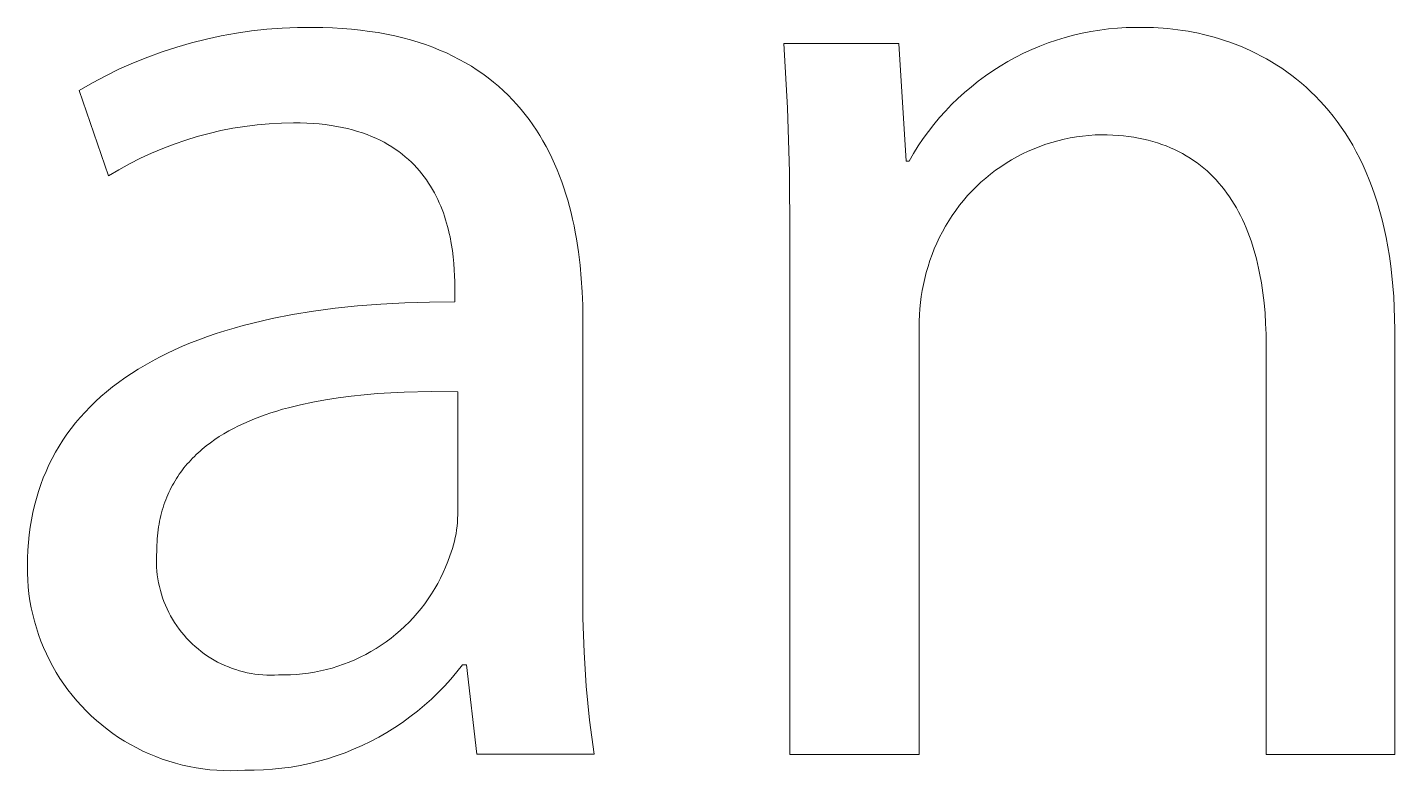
# Model space of a CAD drawing. Header units: millimetres. Extents: x -987 to 2591, y -102 to 2398.
# Drawn here: x 1902.32 to 1935.66, y -42.26 to -24.12 of the extents above; entities that cross this region are included whole.
import ezdxf

# ---------------------------------------------------------------- set-up
doc = ezdxf.new("R2010")
doc.units = ezdxf.units.MM
doc.header["$MEASUREMENT"] = 0
doc.layers.add('Domyślny', color=7, linetype='Continuous', true_color=0x000000)

msp = doc.modelspace()

# ---------------------------------------------------------------- linework, layer by layer
at = {"layer": 'Domyślny', "color": 18, "lineweight": 15, "true_color": 0x000000}
for p, q in [((1906.686, -24.409), (1907.051, -24.33)), ((1907.051, -24.33), (1907.419, -24.264)), ((1907.419, -24.264), (1907.788, -24.211)), ((1907.788, -24.211), (1908.159, -24.171)), ((1908.159, -24.171), (1908.532, -24.144)), ((1908.532, -24.144), (1908.905, -24.13)), ((1908.905, -24.13), (1909.278, -24.128)), ((1909.278, -24.128), (1909.523, -24.131)), ((1909.523, -24.131), (1909.763, -24.139)), ((1909.763, -24.139), (1909.996, -24.152)), ((1909.996, -24.152), (1910.224, -24.17)), ((1910.224, -24.17), (1910.446, -24.193)), ((1910.446, -24.193), (1910.663, -24.221)), ((1910.663, -24.221), (1910.874, -24.253)), ((1910.874, -24.253), (1911.08, -24.291)), ((1911.08, -24.291), (1911.281, -24.333)), ((1911.281, -24.333), (1911.476, -24.379)), ((1927.626, -24.371), (1927.835, -24.314)), ((1927.835, -24.314), (1928.046, -24.265)), ((1928.046, -24.265), (1928.258, -24.223)), ((1928.258, -24.223), (1928.472, -24.189)), ((1928.472, -24.189), (1928.687, -24.161)), ((1928.687, -24.161), (1928.903, -24.141)), ((1928.903, -24.141), (1929.119, -24.128)), ((1929.119, -24.128), (1929.335, -24.123)), ((1929.335, -24.123), (1929.552, -24.125)), ((1929.552, -24.125), (1929.665, -24.126)), ((1929.665, -24.126), (1929.78, -24.129)), ((1929.78, -24.129), (1929.897, -24.134)), ((1929.897, -24.134), (1930.015, -24.142)), ((1930.015, -24.142), (1930.135, -24.153)), ((1930.135, -24.153), (1930.256, -24.165)), ((1930.256, -24.165), (1930.379, -24.18)), ((1930.379, -24.18), (1930.502, -24.198)), ((1930.502, -24.198), (1930.627, -24.219)), ((1930.627, -24.219), (1930.752, -24.242)), ((1930.752, -24.242), (1930.878, -24.268)), ((1930.878, -24.268), (1931.005, -24.297)), ((1931.005, -24.297), (1931.133, -24.329)), ((1931.133, -24.329), (1931.26, -24.364)), ((1905.61, -24.719), (1905.965, -24.603)), ((1905.965, -24.603), (1906.324, -24.5)), ((1906.324, -24.5), (1906.686, -24.409)), ((1911.476, -24.379), (1911.666, -24.43)), ((1911.666, -24.43), (1911.851, -24.485)), ((1911.851, -24.485), (1912.03, -24.545)), ((1912.03, -24.545), (1912.205, -24.609)), ((1912.205, -24.609), (1912.375, -24.677)), ((1920.858, -26.085), (1920.772, -24.518)), ((1920.772, -24.518), (1923.571, -24.518)), ((1923.571, -24.518), (1923.75, -27.389)), ((1926.615, -24.757), (1926.812, -24.666)), ((1926.812, -24.666), (1927.011, -24.582)), ((1927.011, -24.582), (1927.214, -24.504)), ((1927.214, -24.504), (1927.419, -24.434)), ((1927.419, -24.434), (1927.626, -24.371)), ((1931.26, -24.364), (1931.389, -24.401)), ((1931.389, -24.401), (1931.517, -24.443)), ((1931.517, -24.443), (1931.646, -24.487)), ((1931.646, -24.487), (1931.774, -24.535)), ((1931.774, -24.535), (1931.902, -24.586)), ((1931.902, -24.586), (1932.031, -24.64)), ((1932.031, -24.64), (1932.158, -24.698)), ((1904.572, -25.139), (1904.913, -24.987)), ((1904.913, -24.987), (1905.259, -24.847)), ((1905.259, -24.847), (1905.61, -24.719)), ((1912.375, -24.677), (1912.539, -24.748)), ((1912.539, -24.748), (1912.699, -24.824)), ((1912.699, -24.824), (1912.854, -24.904)), ((1912.854, -24.904), (1913.005, -24.987)), ((1913.005, -24.987), (1913.15, -25.074)), ((1926.045, -25.069), (1926.232, -24.958)), ((1926.232, -24.958), (1926.422, -24.854)), ((1926.422, -24.854), (1926.615, -24.757)), ((1932.158, -24.698), (1932.285, -24.76)), ((1932.285, -24.76), (1932.412, -24.825)), ((1932.412, -24.825), (1932.538, -24.894)), ((1932.538, -24.894), (1932.663, -24.966)), ((1932.663, -24.966), (1932.787, -25.043)), ((1903.907, -25.478), (1904.237, -25.303)), ((1904.237, -25.303), (1904.572, -25.139)), ((1913.15, -25.074), (1913.291, -25.165)), ((1913.291, -25.165), (1913.428, -25.259)), ((1913.428, -25.259), (1913.56, -25.357)), ((1925.51, -25.437), (1925.684, -25.308)), ((1925.684, -25.308), (1925.863, -25.185)), ((1925.863, -25.185), (1926.045, -25.069)), ((1932.787, -25.043), (1932.91, -25.123)), ((1932.91, -25.123), (1933.032, -25.208)), ((1933.032, -25.208), (1933.153, -25.296)), ((1933.153, -25.296), (1933.272, -25.389)), ((1903.584, -25.665), (1903.907, -25.478)), ((1904.298, -27.75), (1903.584, -25.665)), ((1913.56, -25.357), (1913.687, -25.458)), ((1913.687, -25.458), (1913.811, -25.562)), ((1913.811, -25.562), (1913.93, -25.669)), ((1913.93, -25.669), (1914.044, -25.779)), ((1925.176, -25.712), (1925.341, -25.571)), ((1925.341, -25.571), (1925.51, -25.437)), ((1933.272, -25.389), (1933.39, -25.486)), ((1933.39, -25.486), (1933.506, -25.587)), ((1933.506, -25.587), (1933.62, -25.693)), ((1914.044, -25.779), (1914.155, -25.893)), ((1914.155, -25.893), (1914.261, -26.009)), ((1924.86, -26.009), (1925.015, -25.858)), ((1925.015, -25.858), (1925.176, -25.712)), ((1933.62, -25.693), (1933.732, -25.802)), ((1933.732, -25.802), (1933.843, -25.917)), ((1933.843, -25.917), (1933.951, -26.036)), ((1914.261, -26.009), (1914.363, -26.128)), ((1914.363, -26.128), (1914.462, -26.25)), ((1914.462, -26.25), (1914.556, -26.374)), ((1920.906, -27.654), (1920.858, -26.085)), ((1924.427, -26.493), (1924.566, -26.327)), ((1924.566, -26.327), (1924.71, -26.165)), ((1924.71, -26.165), (1924.86, -26.009)), ((1933.951, -26.036), (1934.057, -26.159)), ((1934.057, -26.159), (1934.161, -26.288)), ((1934.161, -26.288), (1934.262, -26.421)), ((1907.043, -26.643), (1906.753, -26.711)), ((1907.335, -26.586), (1907.043, -26.643)), ((1907.628, -26.539), (1907.335, -26.586)), ((1907.923, -26.502), (1907.628, -26.539)), ((1908.219, -26.475), (1907.923, -26.502)), ((1908.516, -26.458), (1908.219, -26.475)), ((1908.814, -26.451), (1908.516, -26.458)), ((1908.977, -26.453), (1908.814, -26.451)), ((1909.136, -26.459), (1908.977, -26.453)), ((1909.291, -26.468), (1909.136, -26.459)), ((1909.441, -26.481), (1909.291, -26.468)), ((1909.587, -26.497), (1909.441, -26.481)), ((1909.728, -26.516), (1909.587, -26.497)), ((1909.865, -26.539), (1909.728, -26.516)), ((1909.999, -26.565), (1909.865, -26.539)), ((1910.128, -26.594), (1909.999, -26.565)), ((1910.252, -26.626), (1910.128, -26.594)), ((1910.373, -26.662), (1910.252, -26.626)), ((1910.49, -26.699), (1910.373, -26.662)), ((1914.556, -26.374), (1914.647, -26.501)), ((1914.647, -26.501), (1914.733, -26.63)), ((1914.733, -26.63), (1914.816, -26.762)), ((1924.167, -26.839), (1924.294, -26.664)), ((1924.294, -26.664), (1924.427, -26.493)), ((1934.262, -26.421), (1934.361, -26.559)), ((1934.361, -26.559), (1934.457, -26.701)), ((1905.901, -26.972), (1905.623, -27.078)), ((1906.182, -26.875), (1905.901, -26.972)), ((1906.466, -26.788), (1906.182, -26.875)), ((1906.753, -26.711), (1906.466, -26.788)), ((1910.604, -26.74), (1910.49, -26.699)), ((1910.713, -26.783), (1910.604, -26.74)), ((1910.819, -26.829), (1910.713, -26.783)), ((1910.921, -26.878), (1910.819, -26.829)), ((1911.019, -26.929), (1910.921, -26.878)), ((1911.114, -26.982), (1911.019, -26.929)), ((1911.205, -27.037), (1911.114, -26.982)), ((1914.816, -26.762), (1914.895, -26.896)), ((1914.895, -26.896), (1914.971, -27.032)), ((1924.045, -27.018), (1924.167, -26.839)), ((1927.157, -26.977), (1927.012, -27.029)), ((1927.303, -26.931), (1927.157, -26.977)), ((1927.451, -26.89), (1927.303, -26.931)), ((1927.601, -26.853), (1927.451, -26.89)), ((1927.751, -26.822), (1927.601, -26.853)), ((1927.903, -26.797), (1927.751, -26.822)), ((1928.055, -26.776), (1927.903, -26.797)), ((1928.208, -26.761), (1928.055, -26.776)), ((1928.362, -26.75), (1928.208, -26.761)), ((1928.515, -26.746), (1928.362, -26.75)), ((1928.653, -26.747), (1928.515, -26.746)), ((1928.788, -26.752), (1928.653, -26.747)), ((1928.92, -26.761), (1928.788, -26.752)), ((1929.049, -26.772), (1928.92, -26.761)), ((1929.176, -26.787), (1929.049, -26.772)), ((1929.3, -26.805), (1929.176, -26.787)), ((1929.421, -26.827), (1929.3, -26.805)), ((1929.54, -26.851), (1929.421, -26.827)), ((1929.656, -26.878), (1929.54, -26.851)), ((1929.769, -26.909), (1929.656, -26.878)), ((1929.879, -26.942), (1929.769, -26.909)), ((1929.988, -26.979), (1929.879, -26.942)), ((1930.093, -27.018), (1929.988, -26.979)), ((1934.457, -26.701), (1934.551, -26.849)), ((1934.551, -26.849), (1934.641, -27.002)), ((1934.641, -27.002), (1934.728, -27.16)), ((1905.079, -27.319), (1904.814, -27.454)), ((1905.349, -27.194), (1905.079, -27.319)), ((1905.623, -27.078), (1905.349, -27.194)), ((1911.293, -27.095), (1911.205, -27.037)), ((1911.378, -27.154), (1911.293, -27.095)), ((1911.459, -27.216), (1911.378, -27.154)), ((1911.538, -27.279), (1911.459, -27.216)), ((1911.613, -27.345), (1911.538, -27.279)), ((1914.971, -27.032), (1915.043, -27.171)), ((1915.043, -27.171), (1915.112, -27.311)), ((1915.112, -27.311), (1915.177, -27.453)), ((1923.821, -27.389), (1923.93, -27.202)), ((1923.93, -27.202), (1924.045, -27.018)), ((1926.452, -27.283), (1926.318, -27.358)), ((1926.589, -27.212), (1926.452, -27.283)), ((1926.727, -27.146), (1926.589, -27.212)), ((1926.869, -27.085), (1926.727, -27.146)), ((1927.012, -27.029), (1926.869, -27.085)), ((1930.196, -27.06), (1930.093, -27.018)), ((1930.296, -27.105), (1930.196, -27.06)), ((1930.394, -27.152), (1930.296, -27.105)), ((1930.49, -27.203), (1930.394, -27.152)), ((1930.583, -27.256), (1930.49, -27.203)), ((1930.673, -27.312), (1930.583, -27.256)), ((1930.761, -27.37), (1930.673, -27.312)), ((1934.728, -27.16), (1934.813, -27.323)), ((1934.813, -27.323), (1934.894, -27.491)), ((1904.554, -27.598), (1904.298, -27.75)), ((1904.814, -27.454), (1904.554, -27.598)), ((1911.685, -27.412), (1911.613, -27.345)), ((1911.753, -27.481), (1911.685, -27.412)), ((1911.819, -27.551), (1911.753, -27.481)), ((1911.882, -27.623), (1911.819, -27.551)), ((1911.942, -27.696), (1911.882, -27.623)), ((1915.177, -27.453), (1915.239, -27.598)), ((1915.239, -27.598), (1915.297, -27.744)), ((1920.914, -29.224), (1920.906, -27.654)), ((1923.75, -27.389), (1923.821, -27.389)), ((1925.933, -27.612), (1925.81, -27.705)), ((1926.058, -27.523), (1925.933, -27.612)), ((1926.187, -27.438), (1926.058, -27.523)), ((1926.318, -27.358), (1926.187, -27.438)), ((1930.847, -27.431), (1930.761, -27.37)), ((1930.93, -27.494), (1930.847, -27.431)), ((1931.011, -27.56), (1930.93, -27.494)), ((1931.089, -27.628), (1931.011, -27.56)), ((1931.166, -27.699), (1931.089, -27.628)), ((1934.894, -27.491), (1934.971, -27.665)), ((1934.971, -27.665), (1935.045, -27.844)), ((1912, -27.77), (1911.942, -27.696)), ((1912.054, -27.846), (1912, -27.77)), ((1912.106, -27.923), (1912.054, -27.846)), ((1912.156, -28.001), (1912.106, -27.923)), ((1912.203, -28.079), (1912.156, -28.001)), ((1915.297, -27.744), (1915.352, -27.891)), ((1915.352, -27.891), (1915.404, -28.04)), ((1925.576, -27.903), (1925.463, -28.009)), ((1925.691, -27.802), (1925.576, -27.903)), ((1925.81, -27.705), (1925.691, -27.802)), ((1931.239, -27.772), (1931.166, -27.699)), ((1931.311, -27.847), (1931.239, -27.772)), ((1931.38, -27.925), (1931.311, -27.847)), ((1931.447, -28.005), (1931.38, -27.925)), ((1931.512, -28.087), (1931.447, -28.005)), ((1935.045, -27.844), (1935.116, -28.028)), ((1912.247, -28.159), (1912.203, -28.079)), ((1912.289, -28.24), (1912.247, -28.159)), ((1912.329, -28.321), (1912.289, -28.24)), ((1912.366, -28.403), (1912.329, -28.321)), ((1915.404, -28.04), (1915.453, -28.191)), ((1915.453, -28.191), (1915.499, -28.343)), ((1925.25, -28.23), (1925.15, -28.346)), ((1925.355, -28.118), (1925.25, -28.23)), ((1925.463, -28.009), (1925.355, -28.118)), ((1931.575, -28.171), (1931.512, -28.087)), ((1931.635, -28.257), (1931.575, -28.171)), ((1931.694, -28.346), (1931.635, -28.257)), ((1935.116, -28.028), (1935.183, -28.219)), ((1935.183, -28.219), (1935.246, -28.414)), ((1912.401, -28.485), (1912.366, -28.403)), ((1912.434, -28.568), (1912.401, -28.485)), ((1912.465, -28.651), (1912.434, -28.568)), ((1912.494, -28.734), (1912.465, -28.651)), ((1915.499, -28.343), (1915.541, -28.497)), ((1915.541, -28.497), (1915.581, -28.652)), ((1915.581, -28.652), (1915.618, -28.808)), ((1924.96, -28.589), (1924.872, -28.715)), ((1925.053, -28.466), (1924.96, -28.589)), ((1925.15, -28.346), (1925.053, -28.466)), ((1931.75, -28.436), (1931.694, -28.346)), ((1931.804, -28.528), (1931.75, -28.436)), ((1931.855, -28.622), (1931.804, -28.528)), ((1931.905, -28.718), (1931.855, -28.622)), ((1935.246, -28.414), (1935.305, -28.616)), ((1935.305, -28.616), (1935.36, -28.823)), ((1912.521, -28.818), (1912.494, -28.734)), ((1912.546, -28.902), (1912.521, -28.818)), ((1912.569, -28.985), (1912.546, -28.902)), ((1912.591, -29.069), (1912.569, -28.985)), ((1915.618, -28.808), (1915.652, -28.965)), ((1915.652, -28.965), (1915.683, -29.123)), ((1924.709, -28.975), (1924.634, -29.11)), ((1924.788, -28.844), (1924.709, -28.975)), ((1924.872, -28.715), (1924.788, -28.844)), ((1931.953, -28.816), (1931.905, -28.718)), ((1931.999, -28.916), (1931.953, -28.816)), ((1932.042, -29.017), (1931.999, -28.916)), ((1935.36, -28.823), (1935.411, -29.035)), ((1912.61, -29.153), (1912.591, -29.069)), ((1912.629, -29.236), (1912.61, -29.153)), ((1912.66, -29.401), (1912.629, -29.236)), ((1915.683, -29.123), (1915.712, -29.282)), ((1915.712, -29.282), (1915.761, -29.602)), ((1920.914, -41.864), (1920.914, -29.224)), ((1924.564, -29.247), (1924.499, -29.386)), ((1924.634, -29.11), (1924.564, -29.247)), ((1932.084, -29.12), (1932.042, -29.017)), ((1932.123, -29.225), (1932.084, -29.12)), ((1932.161, -29.332), (1932.123, -29.225)), ((1932.197, -29.44), (1932.161, -29.332)), ((1935.411, -29.035), (1935.457, -29.254)), ((1935.457, -29.254), (1935.499, -29.479)), ((1912.686, -29.565), (1912.66, -29.401)), ((1912.706, -29.726), (1912.686, -29.565)), ((1915.761, -29.602), (1915.8, -29.925)), ((1924.382, -29.67), (1924.332, -29.816)), ((1924.438, -29.527), (1924.382, -29.67)), ((1924.499, -29.386), (1924.438, -29.527)), ((1932.23, -29.549), (1932.197, -29.44)), ((1932.262, -29.66), (1932.23, -29.549)), ((1932.292, -29.773), (1932.262, -29.66)), ((1935.499, -29.479), (1935.537, -29.71)), ((1912.721, -29.883), (1912.706, -29.726)), ((1912.733, -30.037), (1912.721, -29.883)), ((1915.8, -29.925), (1915.83, -30.25)), ((1924.286, -29.962), (1924.243, -30.106)), ((1924.332, -29.816), (1924.286, -29.962)), ((1932.32, -29.887), (1932.292, -29.773)), ((1932.346, -30.002), (1932.32, -29.887)), ((1932.371, -30.119), (1932.346, -30.002)), ((1935.537, -29.71), (1935.57, -29.947)), ((1935.57, -29.947), (1935.598, -30.189)), ((1912.74, -30.186), (1912.733, -30.037)), ((1912.744, -30.329), (1912.74, -30.186)), ((1912.745, -30.466), (1912.744, -30.329)), ((1915.83, -30.25), (1915.851, -30.576)), ((1924.205, -30.251), (1924.172, -30.397)), ((1924.243, -30.106), (1924.205, -30.251)), ((1932.414, -30.356), (1932.371, -30.119)), ((1935.598, -30.189), (1935.621, -30.439)), ((1912.745, -30.824), (1912.745, -30.466)), ((1915.851, -30.576), (1915.863, -30.902)), ((1924.143, -30.544), (1924.119, -30.692)), ((1924.172, -30.397), (1924.143, -30.544)), ((1932.45, -30.598), (1932.414, -30.356)), ((1932.48, -30.845), (1932.45, -30.598)), ((1935.621, -30.439), (1935.64, -30.694)), ((1909.297, -31.047), (1909.827, -30.976)), ((1909.827, -30.976), (1910.375, -30.919)), ((1910.375, -30.919), (1910.941, -30.875)), ((1910.941, -30.875), (1911.525, -30.844)), ((1911.525, -30.844), (1912.126, -30.827)), ((1912.126, -30.827), (1912.745, -30.824)), ((1915.863, -30.902), (1915.867, -31.229)), ((1924.086, -30.99), (1924.076, -31.14)), ((1924.1, -30.841), (1924.086, -30.99)), ((1924.119, -30.692), (1924.1, -30.841)), ((1932.502, -31.095), (1932.48, -30.845)), ((1935.64, -30.694), (1935.653, -30.956)), ((1935.653, -30.956), (1935.661, -31.224)), ((1907.586, -31.397), (1907.817, -31.338)), ((1907.817, -31.338), (1908.292, -31.228)), ((1908.292, -31.228), (1908.785, -31.131)), ((1908.785, -31.131), (1909.297, -31.047)), ((1915.867, -31.229), (1915.867, -37.71)), ((1924.076, -31.14), (1924.071, -31.29)), ((1924.071, -31.29), (1924.072, -31.44)), ((1932.518, -31.35), (1932.502, -31.095)), ((1935.661, -31.224), (1935.664, -31.499)), ((1906.504, -31.745), (1906.711, -31.669)), ((1906.711, -31.669), (1906.923, -31.596)), ((1906.923, -31.596), (1907.139, -31.527)), ((1907.139, -31.527), (1907.361, -31.461)), ((1907.361, -31.461), (1907.586, -31.397)), ((1924.072, -31.44), (1924.072, -41.864)), ((1932.527, -31.608), (1932.518, -31.35)), ((1932.53, -31.869), (1932.527, -31.608)), ((1935.664, -31.499), (1935.664, -41.864)), ((1905.725, -32.08), (1905.912, -31.991)), ((1905.912, -31.991), (1906.105, -31.906)), ((1906.105, -31.906), (1906.302, -31.824)), ((1906.302, -31.824), (1906.504, -31.745)), ((1932.53, -41.864), (1932.53, -31.869)), ((1905.19, -32.364), (1905.364, -32.266)), ((1905.364, -32.266), (1905.542, -32.171)), ((1905.542, -32.171), (1905.725, -32.08)), ((1904.547, -32.786), (1904.7, -32.676)), ((1904.7, -32.676), (1904.859, -32.569)), ((1904.859, -32.569), (1905.022, -32.465)), ((1905.022, -32.465), (1905.19, -32.364)), ((1904.255, -33.016), (1904.398, -32.899)), ((1904.398, -32.899), (1904.547, -32.786)), ((1903.854, -33.383), (1903.982, -33.257)), ((1903.982, -33.257), (1904.116, -33.135)), ((1904.116, -33.135), (1904.255, -33.016)), ((1908.982, -33.331), (1908.688, -33.404)), ((1909.282, -33.267), (1908.982, -33.331)), ((1909.589, -33.211), (1909.282, -33.267)), ((1909.901, -33.163), (1909.589, -33.211)), ((1910.217, -33.122), (1909.901, -33.163)), ((1910.538, -33.088), (1910.217, -33.122)), ((1910.861, -33.061), (1910.538, -33.088)), ((1911.186, -33.04), (1910.861, -33.061)), ((1911.513, -33.025), (1911.186, -33.04)), ((1912.167, -33.011), (1911.513, -33.025)), ((1912.817, -33.016), (1912.167, -33.011)), ((1912.817, -36.018), (1912.817, -33.016)), ((1903.498, -33.777), (1903.612, -33.642)), ((1903.612, -33.642), (1903.73, -33.511)), ((1903.73, -33.511), (1903.854, -33.383)), ((1907.989, -33.626), (1907.856, -33.677)), ((1908.124, -33.576), (1907.989, -33.626)), ((1908.262, -33.53), (1908.124, -33.576)), ((1908.402, -33.486), (1908.262, -33.53)), ((1908.544, -33.444), (1908.402, -33.486)), ((1908.688, -33.404), (1908.544, -33.444)), ((1903.287, -34.054), (1903.39, -33.914)), ((1903.39, -33.914), (1903.498, -33.777)), ((1907.231, -33.973), (1907.115, -34.041)), ((1907.351, -33.909), (1907.231, -33.973)), ((1907.473, -33.847), (1907.351, -33.909)), ((1907.598, -33.788), (1907.473, -33.847)), ((1907.726, -33.731), (1907.598, -33.788)), ((1907.856, -33.677), (1907.726, -33.731)), ((1903.096, -34.344), (1903.189, -34.198)), ((1903.189, -34.198), (1903.287, -34.054)), ((1906.682, -34.338), (1906.632, -34.379)), ((1906.785, -34.26), (1906.682, -34.338)), ((1906.892, -34.184), (1906.785, -34.26)), ((1907.002, -34.111), (1906.892, -34.184)), ((1907.115, -34.041), (1907.002, -34.111)), ((1902.848, -34.8), (1902.925, -34.645)), ((1902.925, -34.645), (1903.008, -34.493)), ((1903.008, -34.493), (1903.096, -34.344)), ((1906.349, -34.638), (1906.306, -34.684)), ((1906.394, -34.593), (1906.349, -34.638)), ((1906.44, -34.549), (1906.394, -34.593)), ((1906.487, -34.505), (1906.44, -34.549)), ((1906.534, -34.462), (1906.487, -34.505)), ((1906.583, -34.42), (1906.534, -34.462)), ((1906.632, -34.379), (1906.583, -34.42)), ((1902.709, -35.118), (1902.776, -34.958)), ((1902.776, -34.958), (1902.848, -34.8)), ((1906.064, -34.976), (1906.027, -35.028)), ((1906.102, -34.925), (1906.064, -34.976)), ((1906.14, -34.876), (1906.102, -34.925)), ((1906.18, -34.826), (1906.14, -34.876)), ((1906.221, -34.778), (1906.18, -34.826)), ((1906.263, -34.731), (1906.221, -34.778)), ((1906.306, -34.684), (1906.263, -34.731)), ((1902.591, -35.448), (1902.647, -35.282)), ((1902.647, -35.282), (1902.709, -35.118)), ((1905.86, -35.298), (1905.83, -35.355)), ((1905.891, -35.243), (1905.86, -35.298)), ((1905.924, -35.188), (1905.891, -35.243)), ((1905.957, -35.134), (1905.924, -35.188)), ((1905.992, -35.08), (1905.957, -35.134)), ((1906.027, -35.028), (1905.992, -35.08)), ((1902.494, -35.79), (1902.54, -35.618)), ((1902.54, -35.618), (1902.591, -35.448)), ((1905.697, -35.652), (1905.674, -35.714)), ((1905.721, -35.591), (1905.697, -35.652)), ((1905.747, -35.53), (1905.721, -35.591)), ((1905.773, -35.471), (1905.747, -35.53)), ((1905.801, -35.413), (1905.773, -35.471)), ((1905.83, -35.355), (1905.801, -35.413)), ((1902.418, -36.143), (1902.454, -35.965)), ((1902.454, -35.965), (1902.494, -35.79)), ((1905.594, -35.971), (1905.577, -36.038)), ((1905.612, -35.905), (1905.594, -35.971)), ((1905.631, -35.841), (1905.612, -35.905)), ((1905.652, -35.777), (1905.631, -35.841)), ((1905.674, -35.714), (1905.652, -35.777)), ((1902.364, -36.507), (1902.389, -36.324)), ((1902.389, -36.324), (1902.418, -36.143)), ((1905.522, -36.313), (1905.512, -36.385)), ((1905.534, -36.243), (1905.522, -36.313)), ((1905.547, -36.174), (1905.534, -36.243)), ((1905.561, -36.105), (1905.547, -36.174)), ((1905.577, -36.038), (1905.561, -36.105)), ((1912.788, -36.389), (1912.8, -36.297)), ((1912.8, -36.297), (1912.808, -36.204)), ((1912.808, -36.204), (1912.814, -36.111)), ((1912.814, -36.111), (1912.817, -36.018)), ((1902.345, -36.693), (1902.364, -36.507)), ((1905.489, -36.605), (1905.484, -36.68)), ((1905.495, -36.53), (1905.489, -36.605)), ((1905.503, -36.457), (1905.495, -36.53)), ((1905.512, -36.385), (1905.503, -36.457)), ((1912.713, -36.754), (1912.736, -36.663)), ((1912.736, -36.663), (1912.756, -36.573)), ((1912.756, -36.573), (1912.774, -36.481)), ((1912.774, -36.481), (1912.788, -36.389)), ((1902.323, -37.074), (1902.332, -36.883)), ((1902.332, -36.883), (1902.345, -36.693)), ((1905.472, -37.007), (1905.469, -37.103)), ((1905.478, -36.912), (1905.472, -37.007)), ((1905.479, -36.833), (1905.478, -36.912)), ((1905.481, -36.756), (1905.479, -36.833)), ((1905.484, -36.68), (1905.481, -36.756)), ((1912.626, -37.019), (1912.658, -36.931)), ((1912.658, -36.931), (1912.687, -36.843)), ((1912.687, -36.843), (1912.713, -36.754)), ((1902.321, -37.269), (1902.323, -37.074)), ((1902.322, -37.439), (1902.321, -37.269)), ((1905.469, -37.103), (1905.469, -37.199)), ((1905.469, -37.199), (1905.473, -37.295)), ((1905.473, -37.295), (1905.48, -37.391)), ((1912.462, -37.429), (1912.521, -37.294)), ((1912.521, -37.294), (1912.576, -37.157)), ((1912.576, -37.157), (1912.626, -37.019)), ((1902.329, -37.61), (1902.322, -37.439)), ((1902.342, -37.779), (1902.329, -37.61)), ((1905.48, -37.391), (1905.49, -37.486)), ((1905.49, -37.486), (1905.504, -37.581)), ((1905.504, -37.581), (1905.521, -37.676)), ((1905.521, -37.676), (1905.541, -37.769)), ((1912.329, -37.692), (1912.398, -37.562)), ((1912.398, -37.562), (1912.462, -37.429)), ((1902.36, -37.949), (1902.342, -37.779)), ((1902.385, -38.117), (1902.36, -37.949)), ((1905.541, -37.769), (1905.564, -37.863)), ((1905.564, -37.863), (1905.59, -37.955)), ((1905.59, -37.955), (1905.62, -38.046)), ((1912.097, -38.068), (1912.179, -37.945)), ((1912.179, -37.945), (1912.256, -37.82)), ((1912.256, -37.82), (1912.329, -37.692)), ((1915.867, -37.71), (1915.868, -38.542)), ((1902.415, -38.285), (1902.385, -38.117)), ((1902.451, -38.451), (1902.415, -38.285)), ((1905.62, -38.046), (1905.653, -38.136)), ((1905.653, -38.136), (1905.689, -38.225)), ((1905.689, -38.225), (1905.727, -38.313)), ((1905.727, -38.313), (1905.769, -38.399)), ((1911.828, -38.418), (1911.922, -38.305)), ((1911.922, -38.305), (1912.012, -38.188)), ((1912.012, -38.188), (1912.097, -38.068)), ((1902.493, -38.616), (1902.451, -38.451)), ((1902.541, -38.78), (1902.493, -38.616)), ((1905.769, -38.399), (1905.814, -38.484)), ((1905.814, -38.484), (1905.862, -38.568)), ((1905.862, -38.568), (1905.912, -38.649)), ((1905.912, -38.649), (1905.965, -38.729)), ((1911.525, -38.739), (1911.63, -38.636)), ((1911.63, -38.636), (1911.731, -38.529)), ((1911.731, -38.529), (1911.828, -38.418)), ((1915.868, -38.542), (1915.896, -39.373)), ((1902.594, -38.942), (1902.541, -38.78)), ((1902.652, -39.101), (1902.594, -38.942)), ((1905.965, -38.729), (1906.021, -38.807)), ((1906.021, -38.807), (1906.08, -38.883)), ((1906.08, -38.883), (1906.141, -38.957)), ((1906.141, -38.957), (1906.205, -39.028)), ((1911.19, -39.027), (1911.305, -38.935)), ((1911.305, -38.935), (1911.416, -38.839)), ((1911.416, -38.839), (1911.525, -38.739)), ((1902.716, -39.259), (1902.652, -39.101)), ((1902.786, -39.415), (1902.716, -39.259)), ((1906.205, -39.028), (1906.271, -39.098)), ((1906.271, -39.098), (1906.339, -39.165)), ((1906.339, -39.165), (1906.41, -39.23)), ((1906.41, -39.23), (1906.483, -39.292)), ((1906.483, -39.292), (1906.558, -39.352)), ((1910.701, -39.355), (1910.827, -39.279)), ((1910.827, -39.279), (1910.951, -39.199)), ((1910.951, -39.199), (1911.072, -39.115)), ((1911.072, -39.115), (1911.19, -39.027)), ((1902.861, -39.568), (1902.786, -39.415)), ((1902.941, -39.718), (1902.861, -39.568)), ((1906.558, -39.352), (1906.635, -39.409)), ((1906.635, -39.409), (1906.714, -39.464)), ((1906.714, -39.464), (1906.795, -39.516)), ((1906.795, -39.516), (1906.877, -39.565)), ((1906.877, -39.565), (1906.961, -39.611)), ((1906.961, -39.611), (1907.047, -39.654)), ((1907.047, -39.654), (1907.134, -39.694)), ((1909.895, -39.714), (1910.034, -39.666)), ((1910.034, -39.666), (1910.171, -39.613)), ((1910.171, -39.613), (1910.307, -39.555)), ((1910.307, -39.555), (1910.44, -39.493)), ((1910.44, -39.493), (1910.572, -39.426)), ((1910.572, -39.426), (1910.701, -39.355)), ((1912.936, -39.676), (1912.796, -39.854)), ((1913.031, -39.676), (1912.936, -39.676)), ((1913.281, -41.856), (1913.031, -39.676)), ((1915.896, -39.373), (1915.951, -40.203)), ((1903.026, -39.865), (1902.941, -39.718)), ((1903.116, -40.01), (1903.026, -39.865)), ((1903.211, -40.151), (1903.116, -40.01)), ((1907.134, -39.694), (1907.223, -39.731)), ((1907.223, -39.731), (1907.312, -39.766)), ((1907.312, -39.766), (1907.403, -39.797)), ((1907.403, -39.797), (1907.495, -39.825)), ((1907.495, -39.825), (1907.588, -39.849)), ((1907.588, -39.849), (1907.681, -39.871)), ((1907.681, -39.871), (1907.775, -39.889)), ((1907.775, -39.889), (1907.87, -39.904)), ((1907.87, -39.904), (1907.965, -39.916)), ((1907.965, -39.916), (1908.061, -39.925)), ((1908.061, -39.925), (1908.157, -39.93)), ((1908.157, -39.93), (1908.253, -39.932)), ((1908.253, -39.932), (1908.349, -39.93)), ((1908.349, -39.93), (1908.444, -39.926)), ((1908.444, -39.926), (1908.592, -39.927)), ((1908.592, -39.927), (1908.739, -39.923)), ((1908.739, -39.923), (1908.886, -39.915)), ((1908.886, -39.915), (1909.033, -39.901)), ((1909.033, -39.901), (1909.179, -39.882)), ((1909.179, -39.882), (1909.324, -39.858)), ((1909.324, -39.858), (1909.469, -39.829)), ((1909.469, -39.829), (1909.612, -39.796)), ((1909.612, -39.796), (1909.754, -39.757)), ((1909.754, -39.757), (1909.895, -39.714)), ((1912.796, -39.854), (1912.649, -40.027)), ((1903.311, -40.289), (1903.211, -40.151)), ((1903.416, -40.423), (1903.311, -40.289)), ((1912.497, -40.196), (1912.339, -40.358)), ((1912.649, -40.027), (1912.497, -40.196)), ((1915.951, -40.203), (1916.032, -41.031)), ((1903.525, -40.554), (1903.416, -40.423)), ((1903.639, -40.681), (1903.525, -40.554)), ((1912.006, -40.667), (1911.831, -40.812)), ((1912.175, -40.515), (1912.006, -40.667)), ((1912.339, -40.358), (1912.175, -40.515)), ((1903.757, -40.804), (1903.639, -40.681)), ((1903.879, -40.922), (1903.757, -40.804)), ((1904.005, -41.037), (1903.879, -40.922)), ((1911.652, -40.951), (1911.468, -41.084)), ((1911.831, -40.812), (1911.652, -40.951)), ((1904.135, -41.147), (1904.005, -41.037)), ((1904.268, -41.252), (1904.135, -41.147)), ((1904.406, -41.353), (1904.268, -41.252)), ((1911.087, -41.33), (1910.89, -41.443)), ((1911.28, -41.21), (1911.087, -41.33)), ((1911.468, -41.084), (1911.28, -41.21)), ((1916.032, -41.031), (1916.141, -41.856)), ((1904.546, -41.449), (1904.406, -41.353)), ((1904.69, -41.54), (1904.546, -41.449)), ((1904.837, -41.626), (1904.69, -41.54)), ((1904.987, -41.707), (1904.837, -41.626)), ((1910.485, -41.648), (1910.278, -41.74)), ((1910.689, -41.549), (1910.485, -41.648)), ((1910.89, -41.443), (1910.689, -41.549)), ((1905.139, -41.783), (1904.987, -41.707)), ((1905.294, -41.854), (1905.139, -41.783)), ((1905.452, -41.919), (1905.294, -41.854)), ((1905.611, -41.978), (1905.452, -41.919)), ((1905.773, -42.033), (1905.611, -41.978)), ((1909.637, -41.971), (1909.419, -42.033)), ((1909.853, -41.901), (1909.637, -41.971)), ((1910.067, -41.824), (1909.853, -41.901)), ((1910.278, -41.74), (1910.067, -41.824)), ((1916.141, -41.856), (1913.281, -41.856)), ((1924.072, -41.864), (1920.914, -41.864)), ((1935.664, -41.864), (1932.53, -41.864)), ((1905.936, -42.081), (1905.773, -42.033)), ((1906.101, -42.124), (1905.936, -42.081)), ((1906.267, -42.161), (1906.101, -42.124)), ((1906.434, -42.192), (1906.267, -42.161)), ((1906.603, -42.218), (1906.434, -42.192)), ((1906.772, -42.238), (1906.603, -42.218)), ((1906.942, -42.252), (1906.772, -42.238)), ((1907.112, -42.26), (1906.942, -42.252)), ((1907.282, -42.262), (1907.112, -42.26)), ((1907.452, -42.258), (1907.282, -42.262)), ((1907.622, -42.249), (1907.452, -42.258)), ((1907.849, -42.25), (1907.622, -42.249)), ((1908.076, -42.242), (1907.849, -42.25)), ((1908.303, -42.227), (1908.076, -42.242)), ((1908.528, -42.204), (1908.303, -42.227)), ((1908.753, -42.173), (1908.528, -42.204)), ((1908.977, -42.134), (1908.753, -42.173)), ((1909.199, -42.087), (1908.977, -42.134)), ((1909.419, -42.033), (1909.199, -42.087))]:
    msp.add_line(p, q, dxfattribs=at)

doc.saveas('drawing.dxf')
